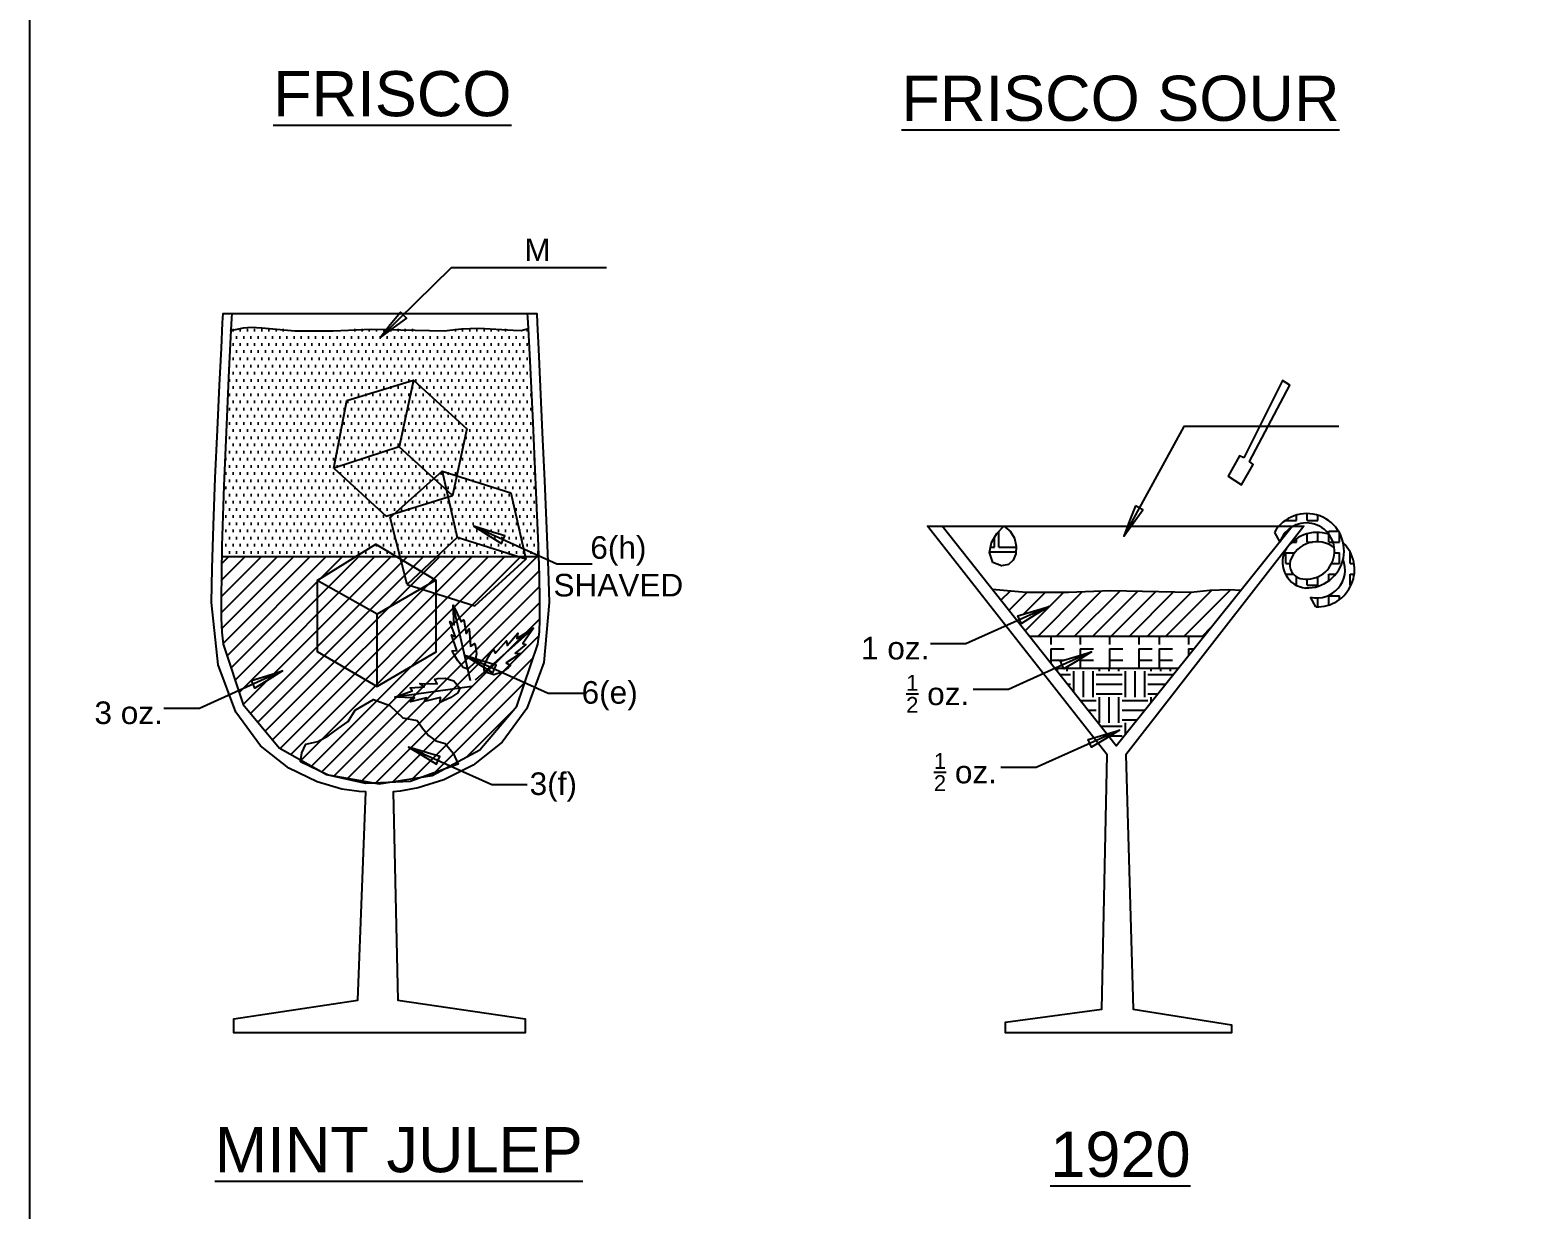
# Model space of a CAD drawing. Header units: metres. Extents: x 0 to 16.5, y 0 to 11.5.
# Drawn here: x 0.01 to 3.31, y 2.562 to 5.174 of the extents above; entities that cross this region are included whole.
import ezdxf

# ---------------------------------------------------------------- set-up
doc = ezdxf.new("R2010")
doc.units = ezdxf.units.M
for name, color, linetype in [('bourbon - whiskey', 35, 'Continuous'), ('french (dry) vermouth', 160, 'Continuous'), ('italian (sweet) vermouth', 220, 'Continuous'), ('orange juice', 30, 'Continuous')]:
    doc.layers.add(name, color=color, linetype=linetype)
doc.layers.add('soda', color=4, linetype='Continuous', lineweight=40)
doc.styles.get("Standard").update_dxf_attribs({"font": 'arial.ttf'})

# ---------------------------------------------------------------- blocks, each defined once
blk = doc.blocks.new('A$C3C0D392B')
blk.add_lwpolyline([(0, 0), (-0.18425, -0.0829), (-0.26258, -0.0829)])
blk.add_lwpolyline([(-0.06532, -0.02941), (-0.06912, -0.02084), (-0.03455, -0.01042), (0, 0), (-0.0307, -0.01893), (-0.06147, -0.03788), (-0.06532, -0.02941)], close=True)
blk = doc.blocks.new('A$C7EF233EF')
for points in [[(0.26617, 0.17318), (0.25609, 0.17746), (0.23156, 0.13265), (0.26064, 0.11371), (0.28679, 0.15847), (0.27865, 0.16498), (0.368, 0.33414), (0.35152, 0.34446), (0.26617, 0.17318)], [(0.02632, 0.06722), (0.01313, 0.03364), (0, 0), (0.02132, 0.02912), (0.0426, 0.05826), (0.03446, 0.06276), (0.02632, 0.06722)], [(0.02632, 0.06722), (0.01313, 0.03364), (0, 0), (0.02132, 0.02912), (0.0426, 0.05826), (0.03446, 0.06276), (0.02632, 0.06722)]]:
    blk.add_lwpolyline(points, close=True)
blk.add_lwpolyline([(0.47635, 0.24257), (0.13309, 0.24257), (0, 0)])
blk = doc.blocks.new('A$C549331DA')
for points in [[(0, 0), (0.0949, 0.27043), (0.0871, 0.20253), (0.0995, 0.20423), (0.0803, 0.15693), (0.0978, 0.16553), (0.0681, 0.10915), (0.087, 0.10915), (0.0835, 0.09771), (0.0718, 0.07297), (0.0497, 0.04953), (0.015, 0.04184), (0.0038, 0.05675), (0.0001, 0.08703), (0.0007, 0.11683), (0.0017, 0.13023), (0.0169, 0.12183), (0.0308, 0.18103), (0.04, 0.16773), (0.0529, 0.22653), (0.0592, 0.20693), (0.0949, 0.27043)], [(-0.0069, -0.02034), (-0.2682, 0.09782), (-0.2011, 0.08415), (-0.2018, 0.09657), (-0.1564, 0.07335), (-0.1633, 0.09147), (-0.1097, 0.05696), (-0.1081, 0.07585), (-0.0969, 0.07145), (-0.0735, 0.05767), (-0.0519, 0.03353), (-0.0474, -0.00179), (-0.0632, -0.01166), (-0.0937, -0.01258), (-0.1233, -0.0095), (-0.1367, -0.00737), (-0.1268, 0.00717), (-0.1847, 0.02616), (-0.1706, 0.03407), (-0.2281, 0.05214), (-0.2079, 0.05675), (-0.2682, 0.09782)], [(0.0178, -0.00646), (0.3006, 0.04053), (0.2372, 0.0146), (0.2447, 0.00467), (0.194, -0.00136), (0.2099, -0.01248), (0.1463, -0.01362), (0.1553, -0.03022), (0.1435, -0.03272), (0.1163, -0.03434), (0.085, -0.02621), (0.0617, 0.0006), (0.0693, 0.01763), (0.0942, 0.03532), (0.1204, 0.04921), (0.1328, 0.05479), (0.1326, 0.03732), (0.1914, 0.05366), (0.184, 0.03922), (0.2418, 0.05621), (0.2276, 0.04118), (0.3006, 0.04053)]]:
    blk.add_lwpolyline(points)
blk = doc.blocks.new('A$C64F74674')
for points in [[(-0.48464, 0.71198), (-0.45622, 0.86218), (-0.30832, 0.90688), (-0.34005, 0.75968)], [(-0.30832, 0.90688), (-0.19048, 0.79928), (-0.22228, 0.65208)], [(-0.32259, 0.45486), (-0.36014, 0.60298), (-0.24484, 0.70588), (-0.21164, 0.55908)], [(-0.24484, 0.70588), (-0.09266, 0.65798), (-0.0594, 0.51112)], [(-0.52165, 0.46332), (-0.3916, 0.54368), (-0.25884, 0.46457), (-0.38894, 0.38877)], [(-0.25884, 0.46457), (-0.25884, 0.30501), (-0.38894, 0.22922)]]:
    blk.add_lwpolyline(points)
for points in [[(-0.48464, 0.71198), (-0.36876, 0.60618), (-0.22228, 0.65208), (-0.34005, 0.75968), (-0.48464, 0.71198)], [(-0.32259, 0.45486), (-0.1729, 0.40771), (-0.0594, 0.51112), (-0.21164, 0.55908), (-0.32259, 0.45486)], [(-0.52165, 0.46332), (-0.52165, 0.30641), (-0.38894, 0.22922), (-0.38894, 0.38877), (-0.52165, 0.46332)]]:
    blk.add_lwpolyline(points, close=True)
blk = doc.blocks.new('A$C35490600')
blk.add_lwpolyline([(-0.21517, 0.52774), (-0.21186, 0.54754), (-0.20361, 0.56714), (-0.17665, 0.57244), (-0.15354, 0.58524), (-0.13195, 0.60154), (-0.10927, 0.61704), (-0.09381, 0.64244), (-0.05322, 0.66604), (-0.01703, 0.65224), (0.01139, 0.62524), (0.04314, 0.61904), (0.05523, 0.60214), (0.0683, 0.58604), (0.08421, 0.57394), (0.10482, 0.56854), (0.12272, 0.54714), (0.13417, 0.52244), (0.02735, 0.48404), (-0.07075, 0.47984), (-0.1537, 0.49834), (-0.21517, 0.52774)])
blk = doc.blocks.new('A$C066659C9')
blk.add_lwpolyline([(0.0009, 0.0001), (0.1579, 0.155), (0.5011, 0.155)])
blk.add_lwpolyline([(0.0518, 0.0494), (0.0582, 0.0426), (0.0291, 0.0213), (0, 0), (0.0226, 0.0281), (0.0454, 0.0561), (0.0518, 0.0494)], close=True)
blk.add_lwpolyline([(0.0518, 0.0494), (0.0582, 0.0426), (0.0291, 0.0213), (0, 0), (0.0226, 0.0281), (0.0454, 0.0561), (0.0518, 0.0494)], close=True)
at = {"lineweight": 5, "insert": (0.3484, 0.2188), "char_height": 0.05, "width": 0.649818, "attachment_point": 2}
blk.add_mtext('M', dxfattribs=at)

msp = doc.modelspace()

# ---------------------------------------------------------------- hatches: boundary and pattern name
at = {"layer": 'bourbon - whiskey'}
h = msp.add_hatch(dxfattribs=at)
h.set_pattern_fill('ANSI31', color=256, scale=0.008, style=0)
h.paths.add_polyline_path([(0.4353, 4.0073), (0.4344, 3.9689), (0.4337, 3.9146), (0.434, 3.8708), (0.4354, 3.84), (0.4385, 3.8133), (0.4824, 3.6798), (0.5627, 3.5835), (0.6671, 3.5248), (0.7839, 3.5042), (0.9011, 3.5222), (1.0066, 3.5794), (1.0886, 3.6763), (1.1351, 3.8133), (1.1386, 3.8403), (1.1397, 3.8671), (1.1396, 3.9099), (1.1384, 3.9656), (1.1371, 4.0073)])
h = msp.add_hatch(dxfattribs=at)
h.set_pattern_fill('ANSI31', color=256, scale=0.009, style=0)
h.set_pattern_definition([(45, (3e-17, 0.497587), (-0.02020558, 0.02020558), [])])
h.paths.add_polyline_path([(2.4026, 3.9322), (2.3097, 3.9282), (2.2161, 3.9283), (2.1407, 3.9349), (2.1892, 3.8736), (2.2324, 3.8866), (2.267, 3.897), (2.2363, 3.8781), (2.2023, 3.8571), (2.2228, 3.8312), (2.6101, 3.8312), (2.6917, 3.933), (2.6648, 3.9346), (2.6229, 3.933), (2.5807, 3.9283)])
at = {"layer": 'french (dry) vermouth'}
h = msp.add_hatch(dxfattribs=at)
h.set_pattern_fill('F', color=256, scale=0.5, style=0, pattern_type=2)
h.set_pattern_definition([(0, (0.465, 0.5376), (0, 0.5), [0.03, -0.47]), (270, (0.465, 0.5626), (0.5, -9e-17), [0.05, -0.45]), (0, (0.465, 0.5626), (0, 0.5), [0.03, -0.47]), (0, (0.465, 0.5976), (0, 0.5), [0.03, -0.47]), (270, (0.465, 0.6226), (0.5, -9e-17), [0.05, -0.45]), (0, (0.465, 0.6226), (0, 0.5), [0.03, -0.47]), (0, (0.465, 0.6576), (0, 0.5), [0.03, -0.47]), (270, (0.465, 0.6826), (0.5, -9e-17), [0.05, -0.45]), (0, (0.465, 0.6826), (0, 0.5), [0.03, -0.47]), (0, (0.465, 0.7176), (0, 0.5), [0.03, -0.47]), (270, (0.465, 0.7426), (0.5, -9e-17), [0.05, -0.45]), (0, (0.465, 0.7426), (0, 0.5), [0.03, -0.47]), (0, (0.465, 0.7776), (0, 0.5), [0.03, -0.47]), (270, (0.465, 0.8026), (0.5, -9e-17), [0.05, -0.45]), (0, (0.465, 0.8026), (0, 0.5), [0.03, -0.47]), (0, (0.465, 0.8376), (0, 0.5), [0.03, -0.47]), (270, (0.465, 0.8626), (0.5, -9e-17), [0.05, -0.45]), (0, (0.465, 0.8626), (0, 0.5), [0.03, -0.47]), (270, (0.465, 0.9226), (0.5, -9e-17), [0.05, -0.45]), (0, (0.4, 0.5376), (0, 0.5), [0.03, -0.47]), (270, (0.4, 0.5626), (0.5, -9e-17), [0.05, -0.45]), (0, (0.4, 0.5626), (0, 0.5), [0.03, -0.47]), (0, (0.4, 0.5976), (0, 0.5), [0.03, -0.47]), (270, (0.4, 0.6226), (0.5, -9e-17), [0.05, -0.45]), (0, (0.4, 0.6226), (0, 0.5), [0.03, -0.47]), (0, (0.4, 0.6576), (0, 0.5), [0.03, -0.47]), (270, (0.4, 0.6826), (0.5, -9e-17), [0.05, -0.45]), (0, (0.4, 0.6826), (0, 0.5), [0.03, -0.47]), (0, (0.4, 0.7176), (0, 0.5), [0.03, -0.47]), (270, (0.4, 0.7426), (0.5, -9e-17), [0.05, -0.45]), (0, (0.4, 0.7426), (0, 0.5), [0.03, -0.47]), (0, (0.4, 0.7776), (0, 0.5), [0.03, -0.47]), (270, (0.4, 0.8026), (0.5, -9e-17), [0.05, -0.45]), (0, (0.4, 0.8026), (0, 0.5), [0.03, -0.47]), (0, (0.4, 0.8376), (0, 0.5), [0.03, -0.47]), (270, (0.4, 0.8626), (0.5, -9e-17), [0.05, -0.45]), (0, (0.4, 0.8626), (0, 0.5), [0.03, -0.47]), (270, (0.4, 0.9226), (0.5, -9e-17), [0.05, -0.45]), (0, (0.335, 0.5376), (0, 0.5), [0.03, -0.47]), (270, (0.335, 0.5626), (0.5, -9e-17), [0.05, -0.45]), (0, (0.335, 0.5626), (0, 0.5), [0.03, -0.47]), (0, (0.335, 0.5976), (0, 0.5), [0.03, -0.47]), (270, (0.335, 0.6226), (0.5, -9e-17), [0.05, -0.45]), (0, (0.335, 0.6226), (0, 0.5), [0.03, -0.47]), (0, (0.335, 0.6576), (0, 0.5), [0.03, -0.47]), (270, (0.335, 0.6826), (0.5, -9e-17), [0.05, -0.45]), (0, (0.335, 0.6826), (0, 0.5), [0.03, -0.47]), (0, (0.335, 0.7176), (0, 0.5), [0.03, -0.47]), (270, (0.335, 0.7426), (0.5, -9e-17), [0.05, -0.45]), (0, (0.335, 0.7426), (0, 0.5), [0.03, -0.47]), (0, (0.335, 0.7776), (0, 0.5), [0.03, -0.47]), (270, (0.335, 0.8026), (0.5, -9e-17), [0.05, -0.45]), (0, (0.335, 0.8026), (0, 0.5), [0.03, -0.47]), (0, (0.335, 0.8376), (0, 0.5), [0.03, -0.47]), (270, (0.335, 0.8626), (0.5, -9e-17), [0.05, -0.45]), (0, (0.335, 0.8626), (0, 0.5), [0.03, -0.47]), (270, (0.335, 0.9226), (0.5, -9e-17), [0.05, -0.45]), (0, (0.27, 0.5376), (0, 0.5), [0.03, -0.47]), (270, (0.27, 0.5626), (0.5, -9e-17), [0.05, -0.45]), (0, (0.27, 0.5626), (0, 0.5), [0.03, -0.47]), (0, (0.27, 0.5976), (0, 0.5), [0.03, -0.47]), (270, (0.27, 0.6226), (0.5, -9e-17), [0.05, -0.45]), (0, (0.27, 0.6226), (0, 0.5), [0.03, -0.47]), (0, (0.27, 0.6576), (0, 0.5), [0.03, -0.47]), (270, (0.27, 0.6826), (0.5, -9e-17), [0.05, -0.45]), (0, (0.27, 0.6826), (0, 0.5), [0.03, -0.47]), (0, (0.27, 0.7176), (0, 0.5), [0.03, -0.47]), (270, (0.27, 0.7426), (0.5, -9e-17), [0.05, -0.45]), (0, (0.27, 0.7426), (0, 0.5), [0.03, -0.47]), (0, (0.27, 0.7776), (0, 0.5), [0.03, -0.47]), (270, (0.27, 0.8026), (0.5, -9e-17), [0.05, -0.45]), (0, (0.27, 0.8026), (0, 0.5), [0.03, -0.47]), (0, (0.27, 0.8376), (0, 0.5), [0.03, -0.47]), (270, (0.27, 0.8626), (0.5, -9e-17), [0.05, -0.45]), (0, (0.27, 0.8626), (0, 0.5), [0.03, -0.47]), (270, (0.27, 0.9226), (0.5, -9e-17), [0.05, -0.45]), (0, (0.205, 0.5376), (0, 0.5), [0.03, -0.47]), (270, (0.205, 0.5626), (0.5, -9e-17), [0.05, -0.45]), (0, (0.205, 0.5626), (0, 0.5), [0.03, -0.47]), (0, (0.205, 0.5976), (0, 0.5), [0.03, -0.47]), (270, (0.205, 0.6226), (0.5, -9e-17), [0.05, -0.45]), (0, (0.205, 0.6226), (0, 0.5), [0.03, -0.47]), (0, (0.205, 0.6576), (0, 0.5), [0.03, -0.47]), (270, (0.205, 0.6826), (0.5, -9e-17), [0.05, -0.45]), (0, (0.205, 0.6826), (0, 0.5), [0.03, -0.47]), (0, (0.205, 0.7176), (0, 0.5), [0.03, -0.47]), (270, (0.205, 0.7426), (0.5, -9e-17), [0.05, -0.45]), (0, (0.205, 0.7426), (0, 0.5), [0.03, -0.47]), (0, (0.205, 0.7776), (0, 0.5), [0.03, -0.47]), (270, (0.205, 0.8026), (0.5, -9e-17), [0.05, -0.45]), (0, (0.205, 0.8026), (0, 0.5), [0.03, -0.47]), (0, (0.205, 0.8376), (0, 0.5), [0.03, -0.47]), (270, (0.205, 0.8626), (0.5, -9e-17), [0.05, -0.45]), (0, (0.205, 0.8626), (0, 0.5), [0.03, -0.47]), (270, (0.205, 0.9226), (0.5, -9e-17), [0.05, -0.45]), (0, (0.14, 0.5376), (0, 0.5), [0.03, -0.47]), (270, (0.14, 0.5626), (0.5, -9e-17), [0.05, -0.45]), (0, (0.14, 0.5626), (0, 0.5), [0.03, -0.47]), (0, (0.14, 0.5976), (0, 0.5), [0.03, -0.47]), (270, (0.14, 0.6226), (0.5, -9e-17), [0.05, -0.45]), (0, (0.14, 0.6226), (0, 0.5), [0.03, -0.47]), (0, (0.14, 0.6576), (0, 0.5), [0.03, -0.47]), (270, (0.14, 0.6826), (0.5, -9e-17), [0.05, -0.45]), (0, (0.14, 0.6826), (0, 0.5), [0.03, -0.47]), (0, (0.14, 0.7176), (0, 0.5), [0.03, -0.47]), (270, (0.14, 0.7426), (0.5, -9e-17), [0.05, -0.45]), (0, (0.14, 0.7426), (0, 0.5), [0.03, -0.47]), (0, (0.14, 0.7776), (0, 0.5), [0.03, -0.47]), (270, (0.14, 0.8026), (0.5, -9e-17), [0.05, -0.45]), (0, (0.14, 0.8026), (0, 0.5), [0.03, -0.47]), (0, (0.14, 0.8376), (0, 0.5), [0.03, -0.47]), (270, (0.14, 0.8626), (0.5, -9e-17), [0.05, -0.45]), (0, (0.14, 0.8626), (0, 0.5), [0.03, -0.47]), (270, (0.14, 0.9226), (0.5, -9e-17), [0.05, -0.45]), (0, (0.075, 0.5376), (0, 0.5), [0.03, -0.47]), (270, (0.075, 0.5626), (0.5, -9e-17), [0.05, -0.45]), (0, (0.075, 0.5626), (0, 0.5), [0.03, -0.47]), (0, (0.075, 0.5976), (0, 0.5), [0.03, -0.47]), (270, (0.075, 0.6226), (0.5, -9e-17), [0.05, -0.45]), (0, (0.075, 0.6226), (0, 0.5), [0.03, -0.47]), (0, (0.075, 0.6576), (0, 0.5), [0.03, -0.47]), (270, (0.075, 0.6826), (0.5, -9e-17), [0.05, -0.45]), (0, (0.075, 0.6826), (0, 0.5), [0.03, -0.47]), (0, (0.075, 0.7176), (0, 0.5), [0.03, -0.47]), (270, (0.075, 0.7426), (0.5, -9e-17), [0.05, -0.45]), (0, (0.075, 0.7426), (0, 0.5), [0.03, -0.47]), (0, (0.075, 0.7776), (0, 0.5), [0.03, -0.47]), (270, (0.075, 0.8026), (0.5, -9e-17), [0.05, -0.45]), (0, (0.075, 0.8026), (0, 0.5), [0.03, -0.47]), (0, (0.075, 0.8376), (0, 0.5), [0.03, -0.47]), (270, (0.075, 0.8626), (0.5, -9e-17), [0.05, -0.45]), (0, (0.075, 0.8626), (0, 0.5), [0.03, -0.47]), (270, (0.075, 0.9226), (0.5, -9e-17), [0.05, -0.45]), (0, (0.01, 0.5376), (0, 0.5), [0.03, -0.47]), (270, (0.01, 0.5626), (0.5, -9e-17), [0.05, -0.45]), (0, (0.01, 0.5626), (0, 0.5), [0.03, -0.47]), (0, (0.01, 0.5976), (0, 0.5), [0.03, -0.47]), (270, (0.01, 0.6226), (0.5, -9e-17), [0.05, -0.45]), (0, (0.01, 0.6226), (0, 0.5), [0.03, -0.47]), (0, (0.01, 0.6576), (0, 0.5), [0.03, -0.47]), (270, (0.01, 0.6826), (0.5, -9e-17), [0.05, -0.45]), (0, (0.01, 0.6826), (0, 0.5), [0.03, -0.47]), (0, (0.01, 0.7176), (0, 0.5), [0.03, -0.47]), (270, (0.01, 0.7426), (0.5, -9e-17), [0.05, -0.45]), (0, (0.01, 0.7426), (0, 0.5), [0.03, -0.47]), (0, (0.01, 0.7776), (0, 0.5), [0.03, -0.47]), (270, (0.01, 0.8026), (0.5, -9e-17), [0.05, -0.45]), (0, (0.01, 0.8026), (0, 0.5), [0.03, -0.47]), (0, (0.01, 0.8376), (0, 0.5), [0.03, -0.47]), (270, (0.01, 0.8626), (0.5, -9e-17), [0.05, -0.45]), (0, (0.01, 0.8626), (0, 0.5), [0.03, -0.47]), (270, (0.01, 0.9226), (0.5, -9e-17), [0.05, -0.45])])
h.paths.add_polyline_path([(2.2228, 3.8312), (2.2792, 3.76), (2.2804, 3.76), (2.2957, 3.7668), (2.2919, 3.7754), (2.3265, 3.7858), (2.361, 3.7962), (2.3303, 3.7773), (2.3022, 3.76), (2.5531, 3.76), (2.6101, 3.8312)])
at = {"layer": 'italian (sweet) vermouth'}
h = msp.add_hatch(dxfattribs=at)
h.set_pattern_fill('EARTH', color=256, scale=0.009, style=0)
h.set_pattern_definition([(0, (-4.88672, -1.84041), (0.05715, 0.05715), [0.05715, -0.05715]), (0, (-4.88672, -1.81898), (0.05715, 0.05715), [0.05715, -0.05715]), (0, (-4.88672, -1.79755), (0.05715, 0.05715), [0.05715, -0.05715]), (90, (-4.87958, -1.790406), (-0.05715, 0.05715), [0.05715, -0.05715]), (90, (-4.858147, -1.790406), (-0.05715, 0.05715), [0.05715, -0.05715]), (90, (-4.836716, -1.790406), (-0.05715, 0.05715), [0.05715, -0.05715])])
h.paths.add_polyline_path([(2.2792, 3.76), (2.4153, 3.588), (2.5531, 3.76)])
at = {"layer": 'orange juice'}
h = msp.add_hatch(dxfattribs=at)
h.set_pattern_fill('SQUARE', color=256, scale=0.0075, style=0)
h.set_pattern_definition([(0, (-3.257815, -4.676), (0, 0.0238125), [0.0238125, -0.0238125]), (90, (-3.257815, -4.676), (-0.0238125, 1e-18), [0.0238125, -0.0238125])])
h.paths.add_polyline_path([(2.7756, 4.0744), (2.8049, 4.0744), (2.8072, 4.0744, -1.440995), (2.8224, 3.9587, -0.408592), (2.8006, 3.9977, -0.51898), (2.8983, 4.0267, 0.131666), (2.8864, 4.0567, 0.30241), (2.7984, 4.0323), (2.7931, 4.0256, 0.024062), (2.7889, 4.0189, 0.512754), (2.8342, 3.9376, 1.582324)])
h.paths.add_polyline_path([(2.9179, 4.0376, -0.113106), (2.9175, 4.0008, -0.604766), (2.8456, 3.9172), (2.8574, 3.8961, 0.688562)])
h = msp.add_hatch(dxfattribs=at)
h.set_pattern_fill('AR-BRELM', color=256, scale=0.001, style=0)
h.set_pattern_definition([(0, (-8.25864, -7.014), (0, 0.135484), [0.193675, -0.009525]), (0, (-8.25864, -6.95685), (0, 0.135484), [0.193675, -0.009525]), (0, (-8.20784, -6.94626), (0, 0.135484), [0.092075, -0.009525]), (0, (-8.20784, -6.88911), (0, 0.135484), [0.092075, -0.009525]), (90, (-8.25864, -7.014), (-0.2032, 1e-17), [0.05715, -0.0783336]), (90, (-8.26816, -7.014), (-0.2032, 1e-17), [0.05715, -0.0783336]), (90, (-8.20784, -6.94626), (-0.1016, 6e-18), [0.05715, -0.0783336]), (90, (-8.21736, -6.94626), (-0.1016, 6e-18), [0.05715, -0.0783336])])
h.paths.add_polyline_path([(2.1941, 4.0305), (2.19, 4.048), (2.1808, 4.0635), (2.167, 4.0744), (2.1662, 4.0744), (2.1512, 4.0584), (2.1391, 4.0384), (2.1347, 4.0165), (2.1422, 3.9942), (2.1621, 3.9871), (2.1773, 3.9895), (2.1877, 3.9991), (2.1934, 4.0135)])
at = {"layer": 'soda'}
h = msp.add_hatch(dxfattribs=at)
h.set_pattern_fill('DOTS', color=256, scale=0.01, style=0)
h.paths.add_polyline_path([(0.7665, 4.5109), (0.6821, 4.5069), (0.5971, 4.507), (0.5237, 4.5136), (0.5122, 4.5144), (0.5006, 4.5152), (0.4835, 4.5137), (0.4555, 4.5075), (0.4512, 4.4198), (0.4457, 4.2994), (0.4402, 4.164), (0.4358, 4.0311), (0.4353, 4.0073), (1.1371, 4.0073), (1.1363, 4.0311), (1.1309, 4.1658), (1.1246, 4.3036), (1.1186, 4.4255), (1.1142, 4.5123), (1.0981, 4.5076), (1.0802, 4.5084), (1.0042, 4.5133), (0.9662, 4.5117), (0.9279, 4.507)])

# ---------------------------------------------------------------- linework, layer by layer
for p, q in [((2.4153, 3.588), (2.0302, 4.0744)), ((2.4153, 3.588), (2.8049, 4.0744)), ((2.7656, 4.0604), (2.7774, 4.0393)), ((0.4353, 4.0073), (1.1371, 4.0073)), ((2.8574, 3.8961), (2.8456, 3.9172)), ((2.2228, 3.8312), (2.6101, 3.8312)), ((2.2792, 3.76), (2.5531, 3.76))]:
    msp.add_line(p, q)
for points in [[(0.0104, 11.5461), (16.5118, 11.5461), (16.5118, 0.0104), (0.0104, 0.0104), (0.0104, 11.5461)], [(1.1125, 4.5451), (1.1327, 4.5451), (1.1337, 4.5239), (1.1364, 4.4666), (1.1403, 4.3828), (1.1448, 4.2823), (1.1496, 4.1747), (1.1541, 4.0696), (1.1577, 3.9768), (1.1602, 3.9057), (1.1485, 3.7724), (1.1109, 3.6708), (1.0558, 3.5965), (0.9917, 3.5453), (0.9271, 3.5129), (0.8705, 3.4951), (0.8302, 3.4875), (0.815, 3.486), (0.8248, 3.025), (1.1073, 2.9839), (1.1073, 2.9525), (0.4619, 2.9525), (0.4619, 2.9839), (0.7365, 3.025), (0.7542, 3.486), (0.7395, 3.4868), (0.7009, 3.4925), (0.6462, 3.5082), (0.5836, 3.5385), (0.5209, 3.5885), (0.4662, 3.6631), (0.4276, 3.7672), (0.4129, 3.9057), (0.414, 3.9811), (0.4169, 4.0759), (0.421, 4.1813), (0.4256, 4.2879), (0.4303, 4.3867), (0.4344, 4.4687), (0.4372, 4.5245), (0.4384, 4.5451), (0.4574, 4.5451), (1.1125, 4.5451)], [(2.8049, 4.0744), (2.8311, 4.0744), (2.437, 3.5684), (2.4527, 3.0055), (2.6703, 2.9703), (2.6703, 2.9525), (2.1702, 2.9525), (2.1702, 2.9761), (2.3839, 3.0055), (2.3957, 3.5684), (1.9976, 4.0744), (2.0302, 4.0744), (2.8049, 4.0744)]]:
    msp.add_lwpolyline(points, close=True)
for points in [[(0.4574, 4.5451), (0.4568, 4.5352), (0.4555, 4.5075), (0.4512, 4.4198), (0.4457, 4.2994), (0.4402, 4.164), (0.4358, 4.0311), (0.4344, 3.9689), (0.4337, 3.9146), (0.434, 3.8708), (0.4354, 3.84), (0.4385, 3.8133), (0.4824, 3.6798), (0.5627, 3.5835), (0.6671, 3.5248), (0.7839, 3.5042), (0.9011, 3.5222), (1.0066, 3.5794), (1.0886, 3.6763), (1.1351, 3.8133), (1.1386, 3.8403), (1.1397, 3.8671), (1.1396, 3.9099), (1.1384, 3.9656), (1.1363, 4.0311), (1.1309, 4.1658), (1.1246, 4.3036), (1.1186, 4.4255), (1.1142, 4.5123), (1.1129, 4.5366), (1.1125, 4.5451)], [(0.4536, 4.507), (0.4555, 4.5075), (0.4835, 4.5137), (0.5006, 4.5152), (0.5122, 4.5144), (0.5237, 4.5136), (0.5971, 4.507), (0.6821, 4.5069), (0.7665, 4.5109), (0.9279, 4.507), (0.9662, 4.5117), (1.0042, 4.5133), (1.0802, 4.5084), (1.0981, 4.5076), (1.1142, 4.5123)], [(2.142, 3.9942), (2.1346, 4.0165), (2.1391, 4.0384), (2.1512, 4.0584), (2.1666, 4.0748), (2.1807, 4.0635), (2.1899, 4.048), (2.1941, 4.0305), (2.1932, 4.0135), (2.1875, 3.9991), (2.1771, 3.9895), (2.1618, 3.9871), (2.142, 3.9942)], [(2.1407, 3.9349), (2.1407, 3.9349), (2.1407, 3.9349), (2.1407, 3.9349), (2.1407, 3.9349), (2.2161, 3.9283), (2.3097, 3.9282), (2.4026, 3.9322), (2.5807, 3.9283), (2.6229, 3.933), (2.6648, 3.9346), (2.6917, 3.933), (2.6917, 3.933), (2.6917, 3.933), (2.6917, 3.933)]]:
    msp.add_lwpolyline(points)
for centre, radius, start, end in [((2.8374, 4.02), 0.0824, 267.7802, 150.5879), ((2.8364, 4.0194), 0.0623, 256.9975, 161.3706), ((2.8606, 3.9784), 0.0824, 71.7919, 150.5879), ((2.8597, 3.9779), 0.0623, 51.657, 161.3706), ((2.8606, 3.9784), 0.0824, 267.7802, 45.9795), ((2.8407, 3.9945), 0.0573, 154.8907, 263.4774), ((2.8314, 3.9894), 0.0319, 164.735, 253.6331), ((2.8597, 3.9779), 0.0623, 256.9975, 21.6539)]:
    msp.add_arc(centre, radius, start, end)

# ---------------------------------------------------------------- block references
for name, p in [('A$C066659C9', (0.7858, 4.4926)), ('A$C64F74674', (1.1682, 3.4907)), ('A$C7EF233EF', (2.432, 4.0527)), ('A$C3C0D392B', (2.267, 3.897)), ('A$C3C0D392B', (2.361, 3.7962)), ('A$C3C0D392B', (0.57, 3.7539)), ('A$C35490600', (0.8248, 3.025)), ('A$C3C0D392B', (2.4224, 3.623))]:
    msp.add_blockref(name, p)
at = {"xscale": -1}
for p in [(0.993, 4.0742), (0.9737, 3.7879), (0.8489, 3.5856)]:
    msp.add_blockref('A$C3C0D392B', p, dxfattribs=at)
at = {"xscale": 0.6, "yscale": 0.6, "zscale": 0.6, "rotation": 32.19459966203554}
msp.add_blockref('A$C549331DA', (0.986, 3.7319), dxfattribs=at)

# ---------------------------------------------------------------- texts
for s, insert, char_height, width, attachment_point in [('{\\LFRISCO}', (0.549, 5.0821), 0.1, 0.609537, 1), ('{\\LFRISCO SOUR}', (2.4248, 5.0212), 0.1, 1.090196, 5), ('6(h)\\PSHAVED', (1.3133, 3.9853), 0.05, 0.298021, 5), ('1 oz.', (1.9262, 3.8042), 0.05, 0.298021, 5), ('6(e)', (1.2941, 3.699), 0.05, 0.298021, 5), ('\\A1;{\\H0.7x;\\S1/2;} oz.', (2.0202, 3.7034), 0.05, 0.298021, 5), ('3 oz.', (0.2292, 3.6611), 0.05, 0.298021, 5), ('\\A1;{\\H0.7x;\\S1/2;} oz.', (2.0816, 3.5302), 0.05, 0.298021, 5), ('3(f)', (1.1693, 3.4968), 0.05, 0.298021, 5), ('{\\LMINT JULEP}', (0.4197, 2.7441), 0.1, 0.973761, 1), ('{\\L1920}', (2.4248, 2.6832), 0.1, 0.609537, 5)]:
    msp.add_mtext(s, dxfattribs=dict(insert=insert, char_height=char_height, width=width, attachment_point=attachment_point))

doc.saveas('drawing.dxf')
